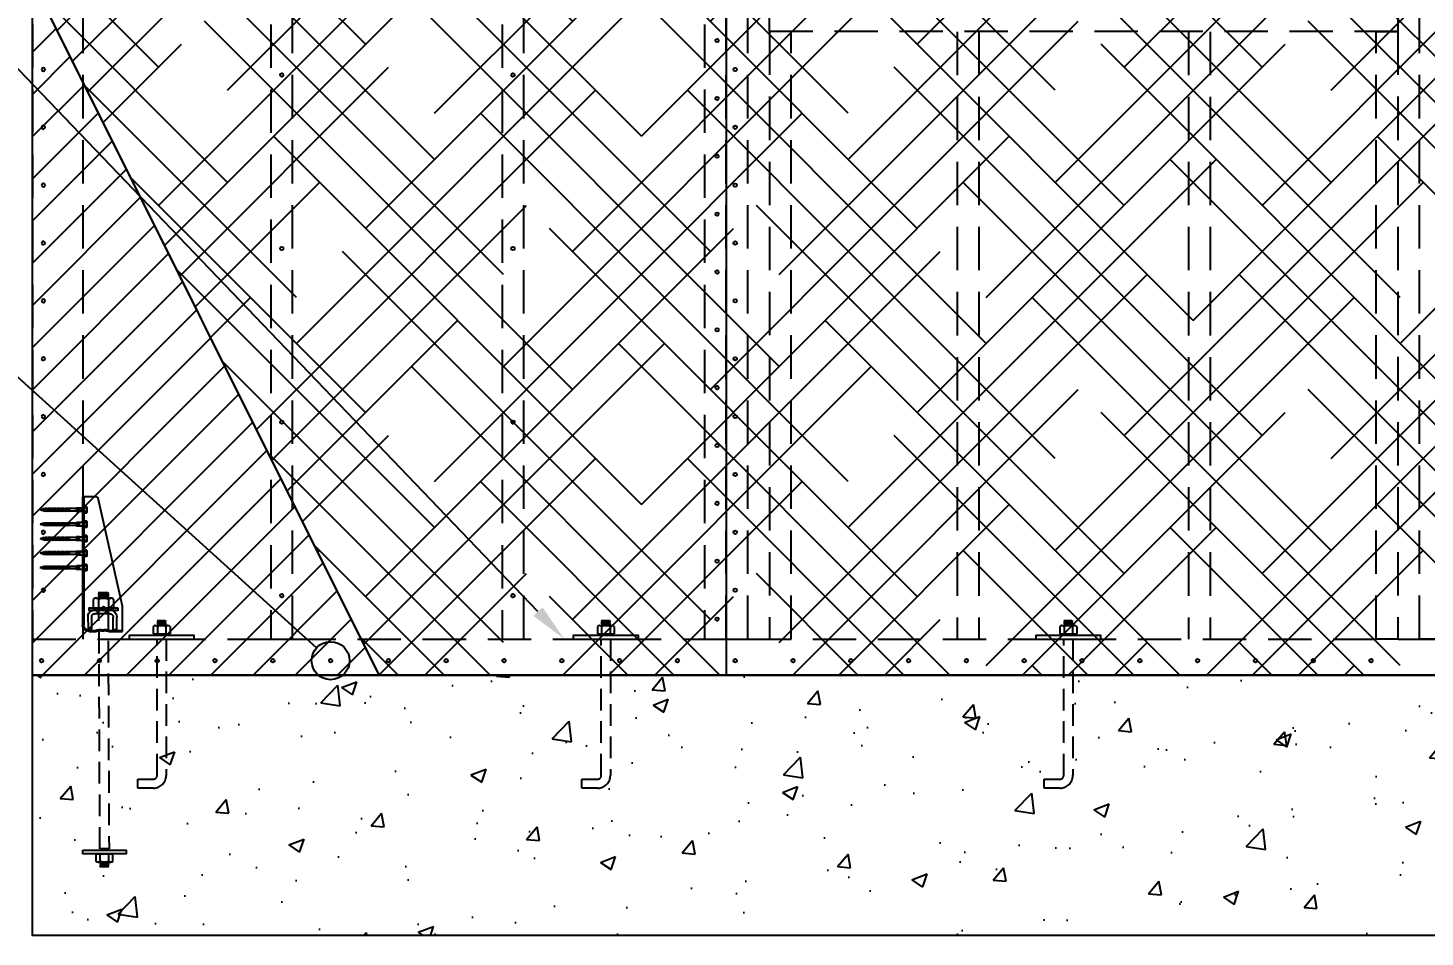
# Model space of a CAD drawing. Header units: inches. Extents: x -16404 to 14624, y -1591 to 16152.
# Drawn here: x 2851 to 2947.7, y 6090 to 6152.8 of the extents above; entities that cross this region are included whole.
import ezdxf
from ezdxf import colors
from ezdxf.entities.mleader import LeaderData, LeaderLine
from ezdxf.math import Vec2, Vec3

# ---------------------------------------------------------------- set-up
doc = ezdxf.new("R2010")
doc.units = ezdxf.units.IN
doc.header["$LTSCALE"] = 24
doc.header["$MEASUREMENT"] = 0
for name, pattern in [('HIDDEN2', [0.1875, 0.125, -0.0625]), ('HIDDEN4', [0.09375, 0.0625, -0.03125]), ('HIDDEN8', [0.04625, 0.03125, -0.015])]:
    doc.linetypes.add(name, pattern=pattern)
doc.layers.get('0').update_dxf_attribs({"linetype": 'CONTINUOUS'})
for name, color, linetype, plot in [('DESIGNER COMMENTS', 221, 'CONTINUOUS', False), ('NON-PLOT', 253, 'CONTINUOUS', False), ('S-ANNO-NONPLOT', 253, 'CONTINUOUS', False)]:
    doc.layers.add(name, color=color, linetype=linetype, plot=plot)
for name, color, linetype in [('S-ANNO-NOTE', 4, 'CONTINUOUS'), ('S-BOLT', 2, 'CONTINUOUS'), ('S-CONC', 4, 'CONTINUOUS'), ('S-FASTENERS', 1, 'CONTINUOUS'), ('S-SIMPSON', 2, 'CONTINUOUS'), ('S-TYP DETAIL BLOCKS', 1, 'CONTINUOUS'), ('S-WOOD', 3, 'CONTINUOUS')]:
    doc.layers.add(name, color=color, linetype=linetype)
doc.layers.add('S-HATCH1', color=1, linetype='CONTINUOUS', transparency=0.5)
doc.layers.add('S-HATCH2', color=2, linetype='CONTINUOUS', transparency=0.5)
doc.styles.add('Arial', font='arial.ttf', dxfattribs={"width": 0.85})

# ---------------------------------------------------------------- blocks, each defined once
blk = doc.blocks.new('_Open90')
at = {"color": 0, "linetype": 'ByBlock', "lineweight": -2}
for p, q in [((-0.5, 0.5), (0, 0)), ((0, 0), (-1, 0)), ((0, 0), (-0.5, -0.5))]:
    blk.add_line(p, q, dxfattribs=at)
blk = doc.blocks.new('PHD2-R')
for p, q in [((0, 1.75), (1.667, 9.219)), ((1.784, 9.312), (2.75, 9.312)), ((2.675, 9.312), (2.675, 0.45)), ((2.75, 9.312), (2.75, 0.45)), ((0, 0), (0, 1.75)), ((0.375, 0.106), (0.375, 0.981)), ((0.625, 0.106), (0.625, 0.981)), ((0.875, 1.481), (1.914, 1.481)), ((0.875, 1.231), (1.914, 1.231)), ((1.04, 1.481), (1.04, 1.231)), ((1.71, 1.231), (1.71, 1.481)), ((2.128, 1.111), (2.125, 0.176)), ((2.397, 1.111), (2.375, 0.176)), ((0.94, 0.075), (0, 0.075)), ((0.937, 0), (0, 0)), ((0.375, 0.106), (0.625, 0.106)), ((0.937, 0), (0.96, 0.005)), ((0.944, 0.079), (0.984, 0.087)), ((0.96, 0.005), (0.999, 0.013)), ((0.986, 0.087), (1.04, 0.097)), ((0.999, 0.013), (1.053, 0.023)), ((1.043, 0.097), (1.111, 0.107)), ((1.053, 0.023), (1.121, 0.032)), ((1.114, 0.107), (1.193, 0.114)), ((1.121, 0.032), (1.199, 0.039)), ((1.197, 0.114), (1.279, 0.116)), ((1.199, 0.039), (1.281, 0.041)), ((1.469, 0.116), (1.281, 0.116)), ((1.469, 0.041), (1.281, 0.041)), ((1.469, 0.041), (1.551, 0.039)), ((1.471, 0.116), (1.553, 0.114)), ((1.551, 0.039), (1.629, 0.032)), ((1.557, 0.114), (1.635, 0.107)), ((1.629, 0.032), (1.697, 0.023)), ((1.639, 0.107), (1.707, 0.097)), ((1.697, 0.023), (1.751, 0.013)), ((1.71, 0.097), (1.764, 0.087)), ((1.751, 0.013), (1.79, 0.005)), ((1.766, 0.087), (1.805, 0.079)), ((1.813, 0.075), (1.79, 0.08)), ((1.79, 0.005), (1.79, 0.005)), ((1.79, 0.005), (1.813, 0)), ((2.3, 0.075), (1.81, 0.075)), ((1.813, 0), (1.81, 0)), ((2.3, 0), (1.813, 0)), ((2.125, 0.106), (2.125, 0.176)), ((2.125, 0.106), (2.375, 0.106)), ((2.375, 0.106), (2.375, 0.176))]:
    blk.add_line(p, q)
for radius in [0.125, 0.0312]:
    blk.add_circle((1.3, 1.575), radius)
for centre, radius, start, end in [((1.784, 9.192), 0.12, 90, 167.42106), ((0.875, 0.981), 0.5, 90, 180), ((0.875, 0.981), 0.25, 90, 180), ((1.914, 0.981), 0.5, 15.06193, 90), ((1.914, 0.981), 0.25, 31.31386, 90), ((2.3, 0.45), 0.375, 270, 0), ((2.3, 0.45), 0.45, 270, 0)]:
    blk.add_arc(centre, radius, start, end)
blk = doc.blocks.new('NUT-SM-THREADS-new')
for p, q in [((0.39, 1.44), (-0.5, 1.44)), ((-0.5, 1.44), (-0.39, 1.37)), ((-0.5, 1.31), (-0.39, 1.37)), ((0.5, 1.25), (-0.5, 1.31)), ((-0.5, 1.31), (-0.39, 1.25)), ((-0.39, 1.37), (0.39, 1.31)), ((0.5, 1.37), (-0.09, 1.41)), ((0.39, 1.44), (0.39, 1.44)), ((0.39, 1.44), (0.5, 1.37)), ((0.39, 1.31), (0.5, 1.37)), ((0.39, 1.31), (0.5, 1.25)), ((-0.94, 0.81), (-0.94, 0)), ((-0.94, 0), (-0.84, 0)), ((-0.84, 0), (0.84, 0)), ((-0.7, 0.94), (0.7, 0.94)), ((-0.5, 1.19), (-0.39, 1.25)), ((0.5, 1.12), (-0.5, 1.19)), ((-0.5, 1.19), (-0.39, 1.12)), ((-0.5, 1.06), (-0.39, 1.12)), ((0.5, 1), (-0.5, 1.06)), ((-0.5, 1.06), (-0.39, 1)), ((-0.5, 0.94), (-0.39, 1)), ((-0.47, 0.81), (-0.47, 0)), ((-0.39, 1.25), (0.39, 1.19)), ((-0.39, 1.12), (0.39, 1.06)), ((-0.39, 1), (0.39, 0.94)), ((0.39, 1.19), (0.5, 1.25)), ((0.39, 1.19), (0.5, 1.12)), ((0.39, 1.06), (0.5, 1.12)), ((0.39, 1.06), (0.5, 1)), ((0.39, 0.94), (0.5, 1)), ((0.47, 0.81), (0.47, 0)), ((0.84, 0), (0.94, 0)), ((0.94, 0.81), (0.94, 0))]:
    blk.add_line(p, q)
for centre, radius, start, end in [((-0.7, 0.65), 0.283, 33.8901, 146.1099), ((0, -0.01), 0.943, 60.1583, 119.8417), ((0.7, 0.65), 0.283, 33.8901, 146.1099)]:
    blk.add_arc(centre, radius, start, end)
blk = doc.blocks.new('NUT-w-WASHER-sm-new')
blk.add_lwpolyline([(1.36, 0.17), (-1.36, 0.17), (-1.36, 0), (1.36, 0)], close=True)
blk.add_blockref('NUT-SM-THREADS-new', (0, 0.17))
blk = doc.blocks.new('NUT-w-3in-WASHER-sm-new')
at = {"layer": 'S-SIMPSON'}
for p, q in [((0.245, 1.148), (-0.312, 1.148)), ((-0.312, 1.148), (-0.245, 1.109)), ((-0.312, 1.07), (-0.245, 1.109)), ((0.313, 1.031), (-0.312, 1.07)), ((-0.312, 1.07), (-0.245, 1.031)), ((-0.312, 0.992), (-0.245, 1.031)), ((0.313, 0.953), (-0.312, 0.992)), ((-0.312, 0.992), (-0.245, 0.953)), ((-0.245, 1.109), (0.245, 1.07)), ((-0.245, 1.031), (0.245, 0.992)), ((0.313, 1.109), (-0.055, 1.132)), ((0.245, 1.148), (0.245, 1.148)), ((0.245, 1.148), (0.313, 1.109)), ((0.245, 1.07), (0.313, 1.109)), ((0.245, 1.07), (0.313, 1.031)), ((0.245, 0.992), (0.313, 1.031)), ((0.245, 0.992), (0.313, 0.953)), ((-0.586, 0.758), (-0.586, 0.25)), ((-0.586, 0.25), (-0.527, 0.25)), ((-0.527, 0.25), (0.527, 0.25)), ((-0.439, 0.836), (0.44, 0.836)), ((-0.312, 0.914), (-0.245, 0.953)), ((0.313, 0.875), (-0.312, 0.914)), ((-0.312, 0.914), (-0.245, 0.875)), ((-0.312, 0.836), (-0.245, 0.875)), ((-0.293, 0.758), (-0.293, 0.25)), ((-0.245, 0.953), (0.245, 0.914)), ((-0.245, 0.875), (0.245, 0.836)), ((0.245, 0.914), (0.313, 0.953)), ((0.245, 0.914), (0.313, 0.875)), ((0.245, 0.836), (0.313, 0.875)), ((0.293, 0.758), (0.293, 0.25)), ((0.527, 0.25), (0.587, 0.25)), ((0.587, 0.758), (0.587, 0.25))]:
    blk.add_line(p, q, dxfattribs=at)
blk.add_lwpolyline([(-1.5, 0), (1.5, 0), (1.5, 0.25), (-1.5, 0.25)], close=True, dxfattribs=at)
for centre, radius, start, end in [((-0.44, 0.659), 0.177, 33.89006, 146.10994), ((0, 0.247), 0.589, 60.15828, 119.84172), ((0.44, 0.659), 0.177, 33.89006, 146.10994)]:
    blk.add_arc(centre, radius, start, end, dxfattribs=at)
blk = doc.blocks.new('*U427')
at = {"layer": 'S-WOOD', "color": 1}
blk.add_circle((0, 0), 0.119, dxfattribs=at)
blk = doc.blocks.new('*U428')
at = {"layer": 'S-WOOD', "color": 0, "linetype": 'ByBlock', "lineweight": -2, "transparency": 16777216}
for p in [(0, 40), (0, 36), (0, 32), (0, 28), (0, 24), (0, 20), (0, 16), (0, 12), (0, 8), (0, 4), (0, 0)]:
    blk.add_blockref('*U427', p, dxfattribs=at)
blk = doc.blocks.new('*U388')
at = {"layer": 'S-WOOD', "color": 1}
blk.add_circle((0, 0), 0.119, dxfattribs=at)
blk = doc.blocks.new('*U439')
at = {"layer": 'S-WOOD', "color": 0, "linetype": 'ByBlock', "lineweight": -2, "transparency": 16777216}
for p in [(0, 36), (0, 32), (0, 28), (0, 24), (0, 20), (0, 16), (0, 12), (0, 8), (0, 4), (0, 0)]:
    blk.add_blockref('*U388', p, dxfattribs=at)
blk = doc.blocks.new('SDS.25X3-f')
at = {"layer": 'S-SIMPSON'}
for p, q in [((0.26, 0.05), (-0.26, 0.05)), ((-0.26, 0.05), (-0.26, 0)), ((0.26, 0), (-0.26, 0)), ((-0.217, 0.224), (-0.217, 0.05)), ((0.162, 0.24), (-0.162, 0.24)), ((-0.108, 0.224), (-0.108, 0.05)), ((0.108, 0.224), (0.108, 0.05)), ((0.217, 0.224), (0.217, 0.05)), ((0.26, 0.05), (0.26, 0)), ((-0.126, -0.286), (-0.126, -0.5)), ((0.126, -0.286), (-0.126, -0.286)), ((0.128, -0.5), (-0.124, -0.5)), ((-0.087, -0.536), (-0.123, -0.5)), ((-0.087, -0.536), (-0.087, -1)), ((-0.087, -0.575), (-0.087, -1)), ((-0.082, -0.286), (-0.082, -0.5)), ((-0.019, -0.286), (-0.019, -0.5)), ((0.049, -0.286), (0.049, -0.5)), ((0.123, -0.5), (0.087, -0.536)), ((0.087, -0.532), (0.087, -1.05)), ((0.087, -0.532), (0.087, -1.05)), ((0.102, -0.286), (0.102, -0.5)), ((0.126, -0.286), (0.126, -0.5)), ((-0.087, -1.025), (-0.123, -1)), ((-0.123, -1.1), (0.087, -1.05)), ((-0.123, -1.1), (0.087, -1.05)), ((0.123, -1.056), (-0.123, -1.1)), ((0.123, -1.056), (-0.123, -1.1)), ((-0.087, -1.125), (-0.123, -1.1)), ((-0.087, -1.125), (-0.123, -1.1)), ((-0.123, -1.2), (0.087, -1.15)), ((-0.123, -1.2), (0.087, -1.15)), ((-0.123, -1.2), (0.087, -1.15)), ((0.123, -1.156), (-0.123, -1.2)), ((0.123, -1.156), (-0.123, -1.2)), ((0.123, -1.156), (-0.123, -1.2)), ((-0.087, -1.225), (-0.123, -1.2)), ((-0.087, -1.225), (-0.123, -1.2)), ((-0.087, -1.225), (-0.123, -1.2)), ((-0.123, -1.3), (0.087, -1.25)), ((-0.123, -1.3), (0.087, -1.25)), ((-0.123, -1.3), (0.087, -1.25)), ((0.123, -1.256), (-0.123, -1.3)), ((0.123, -1.256), (-0.123, -1.3)), ((0.123, -1.256), (-0.123, -1.3)), ((-0.087, -1.325), (-0.123, -1.3)), ((-0.087, -1.325), (-0.123, -1.3)), ((-0.087, -1.325), (-0.123, -1.3)), ((-0.123, -1.4), (0.087, -1.35)), ((-0.123, -1.4), (0.087, -1.35)), ((-0.123, -1.4), (0.087, -1.35)), ((-0.123, -1.4), (0.087, -1.35)), ((0.123, -1.356), (-0.123, -1.4)), ((0.123, -1.356), (-0.123, -1.4)), ((0.123, -1.356), (-0.123, -1.4)), ((0.123, -1.356), (-0.123, -1.4)), ((-0.087, -1.425), (-0.123, -1.4)), ((-0.087, -1.425), (-0.123, -1.4)), ((-0.087, -1.425), (-0.123, -1.4)), ((-0.087, -1.425), (-0.123, -1.4)), ((-0.123, -1.5), (0.087, -1.45)), ((-0.123, -1.5), (0.087, -1.45)), ((-0.123, -1.5), (0.087, -1.45)), ((-0.123, -1.5), (0.087, -1.45)), ((0.123, -1.456), (-0.123, -1.5)), ((0.123, -1.456), (-0.123, -1.5)), ((0.123, -1.456), (-0.123, -1.5)), ((0.123, -1.456), (-0.123, -1.5)), ((-0.087, -1.525), (-0.123, -1.5)), ((-0.087, -1.525), (-0.123, -1.5)), ((-0.087, -1.525), (-0.123, -1.5)), ((-0.087, -1.525), (-0.123, -1.5)), ((-0.087, -1.525), (-0.123, -1.5)), ((-0.123, -1.6), (0.087, -1.55)), ((-0.123, -1.6), (0.087, -1.55)), ((-0.123, -1.6), (0.087, -1.55)), ((-0.123, -1.6), (0.087, -1.55)), ((0.123, -1.556), (-0.123, -1.6)), ((0.123, -1.556), (-0.123, -1.6)), ((0.123, -1.556), (-0.123, -1.6)), ((0.123, -1.556), (-0.123, -1.6)), ((-0.087, -1.625), (-0.123, -1.6)), ((-0.087, -1.625), (-0.123, -1.6)), ((-0.087, -1.625), (-0.123, -1.6)), ((-0.087, -1.625), (-0.123, -1.6)), ((-0.123, -1.7), (0.087, -1.65)), ((-0.123, -1.7), (0.087, -1.65)), ((-0.123, -1.7), (0.087, -1.65)), ((-0.123, -1.7), (0.087, -1.65)), ((-0.123, -1.7), (0.087, -1.65)), ((0.123, -1.656), (-0.123, -1.7)), ((0.123, -1.656), (-0.123, -1.7)), ((0.123, -1.656), (-0.123, -1.7)), ((0.123, -1.656), (-0.123, -1.7)), ((0.123, -1.656), (-0.123, -1.7)), ((-0.087, -1.725), (-0.123, -1.7)), ((-0.087, -1.725), (-0.123, -1.7)), ((-0.087, -1.725), (-0.123, -1.7)), ((-0.087, -1.725), (-0.123, -1.7)), ((-0.087, -1.725), (-0.123, -1.7)), ((-0.123, -1.8), (0.087, -1.75)), ((-0.123, -1.8), (0.087, -1.75)), ((-0.123, -1.8), (0.087, -1.75)), ((-0.123, -1.8), (0.087, -1.75)), ((0.123, -1.756), (-0.123, -1.8)), ((0.123, -1.756), (-0.123, -1.8)), ((0.123, -1.756), (-0.123, -1.8)), ((0.123, -1.756), (-0.123, -1.8)), ((-0.087, -1.825), (-0.123, -1.8)), ((-0.087, -1.825), (-0.123, -1.8)), ((-0.087, -1.825), (-0.123, -1.8)), ((-0.087, -1.825), (-0.123, -1.8)), ((-0.123, -1.9), (0.087, -1.85)), ((-0.123, -1.9), (0.087, -1.85)), ((-0.123, -1.9), (0.087, -1.85)), ((-0.123, -1.9), (0.087, -1.85)), ((0.123, -1.856), (-0.123, -1.9)), ((0.123, -1.856), (-0.123, -1.9)), ((0.123, -1.856), (-0.123, -1.9)), ((0.123, -1.856), (-0.123, -1.9)), ((-0.087, -1.925), (-0.123, -1.9)), ((-0.087, -1.925), (-0.123, -1.9)), ((-0.087, -1.925), (-0.123, -1.9)), ((-0.087, -1.925), (-0.123, -1.9)), ((-0.087, -1.025), (0, -1.003)), ((-0.087, -1.025), (-0.087, -1.091)), ((-0.087, -1.025), (-0.087, -1.091)), ((-0.087, -1.025), (-0.087, -1.091)), ((-0.087, -1.025), (-0.087, -1.091)), ((-0.087, -1.025), (-0.087, -1.091)), ((-0.087, -1.025), (-0.087, -1.091)), ((-0.087, -1.025), (-0.087, -1.091)), ((-0.087, -1.025), (-0.087, -1.091)), ((-0.087, -1.125), (0.087, -1.082)), ((-0.087, -1.125), (0.087, -1.082)), ((-0.087, -1.125), (-0.087, -1.191)), ((-0.087, -1.125), (-0.087, -1.191)), ((-0.087, -1.125), (-0.087, -1.191)), ((-0.087, -1.125), (-0.087, -1.191)), ((-0.087, -1.125), (-0.087, -1.191)), ((-0.087, -1.125), (-0.087, -1.191)), ((-0.087, -1.125), (-0.087, -1.191)), ((-0.087, -1.225), (0.087, -1.182)), ((-0.087, -1.225), (0.087, -1.182)), ((-0.087, -1.225), (0.087, -1.182)), ((-0.087, -1.225), (-0.087, -1.291)), ((-0.087, -1.225), (-0.087, -1.291)), ((-0.087, -1.225), (-0.087, -1.291)), ((-0.087, -1.225), (-0.087, -1.291)), ((-0.087, -1.225), (-0.087, -1.291)), ((-0.087, -1.325), (0.087, -1.282)), ((-0.087, -1.325), (0.087, -1.282)), ((-0.087, -1.325), (0.087, -1.282)), ((-0.087, -1.325), (-0.087, -1.391)), ((-0.087, -1.325), (-0.087, -1.391)), ((-0.087, -1.325), (-0.087, -1.391)), ((-0.087, -1.325), (-0.087, -1.391)), ((-0.087, -1.325), (-0.087, -1.391)), ((-0.087, -1.325), (-0.087, -1.391)), ((-0.087, -1.325), (-0.087, -1.391)), ((-0.087, -1.325), (-0.087, -1.391)), ((-0.087, -1.425), (0.087, -1.382)), ((-0.087, -1.425), (0.087, -1.382)), ((-0.087, -1.425), (0.087, -1.382)), ((-0.087, -1.425), (0.087, -1.382)), ((-0.087, -1.425), (-0.087, -1.491)), ((-0.087, -1.425), (-0.087, -1.491)), ((-0.087, -1.425), (-0.087, -1.491)), ((-0.087, -1.425), (-0.087, -1.491)), ((-0.087, -1.425), (-0.087, -1.491)), ((-0.087, -1.425), (-0.087, -1.491)), ((-0.087, -1.525), (0.087, -1.482)), ((-0.087, -1.525), (0.087, -1.482)), ((-0.087, -1.525), (0.087, -1.482)), ((-0.087, -1.525), (0.087, -1.482)), ((-0.087, -1.525), (0, -1.503)), ((-0.087, -1.525), (-0.087, -1.591)), ((-0.087, -1.525), (-0.087, -1.591)), ((-0.087, -1.525), (-0.087, -1.591)), ((-0.087, -1.525), (-0.087, -1.591)), ((-0.087, -1.525), (-0.087, -1.591)), ((-0.087, -1.525), (-0.087, -1.591)), ((-0.087, -1.525), (-0.087, -1.591)), ((-0.087, -1.625), (0.087, -1.582)), ((-0.087, -1.625), (0.087, -1.582)), ((-0.087, -1.625), (0.087, -1.582)), ((-0.087, -1.625), (0.087, -1.582)), ((-0.087, -1.625), (-0.087, -1.691)), ((-0.087, -1.625), (-0.087, -1.691)), ((-0.087, -1.625), (-0.087, -1.691)), ((-0.087, -1.625), (-0.087, -1.691)), ((-0.087, -1.625), (-0.087, -1.691)), ((-0.087, -1.625), (-0.087, -1.691)), ((-0.087, -1.625), (-0.087, -1.691)), ((-0.087, -1.725), (0.087, -1.682)), ((-0.087, -1.725), (0.087, -1.682)), ((-0.087, -1.725), (0.087, -1.682)), ((-0.087, -1.725), (0.087, -1.682)), ((-0.087, -1.725), (0.087, -1.682)), ((-0.087, -1.725), (-0.087, -1.791)), ((-0.087, -1.725), (-0.087, -1.791)), ((-0.087, -1.725), (-0.087, -1.791)), ((-0.087, -1.725), (-0.087, -1.791)), ((-0.087, -1.825), (0.087, -1.782)), ((-0.087, -1.825), (0.087, -1.782)), ((-0.087, -1.825), (0.087, -1.782)), ((-0.087, -1.825), (0.087, -1.782)), ((-0.087, -1.825), (-0.087, -1.891)), ((-0.087, -1.825), (-0.087, -1.891)), ((-0.087, -1.825), (-0.087, -1.891)), ((-0.087, -1.825), (-0.087, -1.891)), ((-0.087, -1.825), (-0.087, -1.891)), ((-0.087, -1.825), (-0.087, -1.891)), ((-0.087, -1.925), (0.087, -1.882)), ((-0.087, -1.925), (0.087, -1.882)), ((-0.087, -1.925), (0.087, -1.882)), ((-0.087, -1.925), (0.087, -1.882)), ((-0.087, -1.925), (-0.087, -1.991)), ((-0.087, -1.925), (-0.087, -1.991)), ((-0.087, -1.925), (-0.087, -1.991)), ((-0.087, -1.925), (-0.087, -1.991)), ((0.087, -0.982), (0.087, -1.05)), ((0.087, -0.982), (0.087, -1.05)), ((0.087, -0.982), (0.087, -1.05)), ((0.087, -0.982), (0.087, -1.05)), ((0.087, -1.05), (0.123, -1.056)), ((0.087, -1.05), (0.123, -1.056)), ((0.087, -1.082), (0.123, -1.056)), ((0.087, -1.082), (0.123, -1.056)), ((0.087, -1.082), (0.087, -1.15)), ((0.087, -1.082), (0.087, -1.15)), ((0.087, -1.082), (0.087, -1.15)), ((0.087, -1.082), (0.087, -1.15)), ((0.087, -1.082), (0.087, -1.15)), ((0.087, -1.082), (0.087, -1.15)), ((0.087, -1.082), (0.087, -1.15)), ((0.087, -1.15), (0.123, -1.156)), ((0.087, -1.15), (0.123, -1.156)), ((0.087, -1.15), (0.123, -1.156)), ((0.087, -1.182), (0.123, -1.156)), ((0.087, -1.182), (0.123, -1.156)), ((0.087, -1.182), (0.123, -1.156)), ((0.087, -1.182), (0.087, -1.25)), ((0.087, -1.182), (0.087, -1.25)), ((0.087, -1.182), (0.087, -1.25)), ((0.087, -1.182), (0.087, -1.25)), ((0.087, -1.182), (0.087, -1.25)), ((0.087, -1.25), (0.123, -1.256)), ((0.087, -1.25), (0.123, -1.256)), ((0.087, -1.25), (0.123, -1.256)), ((0.087, -1.282), (0.123, -1.256)), ((0.087, -1.282), (0.123, -1.256)), ((0.087, -1.282), (0.123, -1.256)), ((0.087, -1.282), (0.087, -1.35)), ((0.087, -1.282), (0.087, -1.35)), ((0.087, -1.282), (0.087, -1.35)), ((0.087, -1.282), (0.087, -1.35)), ((0.087, -1.282), (0.087, -1.35)), ((0.087, -1.282), (0.087, -1.35)), ((0.087, -1.282), (0.087, -1.35)), ((0.087, -1.282), (0.087, -1.35)), ((0.087, -1.35), (0.123, -1.356)), ((0.087, -1.35), (0.123, -1.356)), ((0.087, -1.35), (0.123, -1.356)), ((0.087, -1.35), (0.123, -1.356)), ((0.087, -1.382), (0.123, -1.356)), ((0.087, -1.382), (0.123, -1.356)), ((0.087, -1.382), (0.123, -1.356)), ((0.087, -1.382), (0.123, -1.356)), ((0.087, -1.382), (0.087, -1.45)), ((0.087, -1.382), (0.087, -1.45)), ((0.087, -1.382), (0.087, -1.45)), ((0.087, -1.382), (0.087, -1.45)), ((0.087, -1.382), (0.087, -1.45)), ((0.087, -1.382), (0.087, -1.45)), ((0.087, -1.45), (0.123, -1.456)), ((0.087, -1.45), (0.123, -1.456)), ((0.087, -1.45), (0.123, -1.456)), ((0.087, -1.45), (0.123, -1.456)), ((0.087, -1.482), (0.123, -1.456)), ((0.087, -1.482), (0.123, -1.456)), ((0.087, -1.482), (0.123, -1.456)), ((0.087, -1.482), (0.123, -1.456)), ((0.087, -1.482), (0.087, -1.55)), ((0.087, -1.482), (0.087, -1.55)), ((0.087, -1.482), (0.087, -1.55)), ((0.087, -1.482), (0.087, -1.55)), ((0.087, -1.482), (0.087, -1.55)), ((0.087, -1.482), (0.087, -1.55)), ((0.087, -1.482), (0.087, -1.55)), ((0.087, -1.55), (0.123, -1.556)), ((0.087, -1.55), (0.123, -1.556)), ((0.087, -1.55), (0.123, -1.556)), ((0.087, -1.55), (0.123, -1.556)), ((0.087, -1.582), (0.123, -1.556)), ((0.087, -1.582), (0.123, -1.556)), ((0.087, -1.582), (0.123, -1.556)), ((0.087, -1.582), (0.123, -1.556)), ((0.087, -1.582), (0.087, -1.65)), ((0.087, -1.582), (0.087, -1.65)), ((0.087, -1.582), (0.087, -1.65)), ((0.087, -1.582), (0.087, -1.65)), ((0.087, -1.582), (0.087, -1.65)), ((0.087, -1.582), (0.087, -1.65)), ((0.087, -1.582), (0.087, -1.65)), ((0.087, -1.65), (0.123, -1.656)), ((0.087, -1.65), (0.123, -1.656)), ((0.087, -1.65), (0.123, -1.656)), ((0.087, -1.65), (0.123, -1.656)), ((0.087, -1.65), (0.123, -1.656)), ((0.087, -1.682), (0.123, -1.656)), ((0.087, -1.682), (0.123, -1.656)), ((0.087, -1.682), (0.123, -1.656)), ((0.087, -1.682), (0.123, -1.656)), ((0.087, -1.682), (0.123, -1.656)), ((0.087, -1.682), (0.087, -1.75)), ((0.087, -1.682), (0.087, -1.75)), ((0.087, -1.682), (0.087, -1.75)), ((0.087, -1.682), (0.087, -1.75)), ((0.087, -1.75), (0.123, -1.756)), ((0.087, -1.75), (0.123, -1.756)), ((0.087, -1.75), (0.123, -1.756)), ((0.087, -1.75), (0.123, -1.756)), ((0.087, -1.782), (0.123, -1.756)), ((0.087, -1.782), (0.123, -1.756)), ((0.087, -1.782), (0.123, -1.756)), ((0.087, -1.782), (0.123, -1.756)), ((0.087, -1.782), (0.087, -1.85)), ((0.087, -1.782), (0.087, -1.85)), ((0.087, -1.782), (0.087, -1.85)), ((0.087, -1.782), (0.087, -1.85)), ((0.087, -1.782), (0.087, -1.85)), ((0.087, -1.782), (0.087, -1.85)), ((0.087, -1.85), (0.123, -1.856)), ((0.087, -1.85), (0.123, -1.856)), ((0.087, -1.85), (0.123, -1.856)), ((0.087, -1.85), (0.123, -1.856)), ((0.087, -1.882), (0.123, -1.856)), ((0.087, -1.882), (0.123, -1.856)), ((0.087, -1.882), (0.123, -1.856)), ((0.087, -1.882), (0.123, -1.856)), ((0.087, -1.882), (0.087, -1.95)), ((0.087, -1.882), (0.087, -1.95)), ((0.087, -1.882), (0.087, -1.95)), ((0.087, -1.882), (0.087, -1.95)), ((-0.123, -2), (0.087, -1.95)), ((-0.123, -2), (0.087, -1.95)), ((-0.123, -2), (0.087, -1.95)), ((-0.123, -2), (0.087, -1.95)), ((0.123, -1.956), (-0.123, -2)), ((0.123, -1.956), (-0.123, -2)), ((0.123, -1.956), (-0.123, -2)), ((0.123, -1.956), (-0.123, -2)), ((-0.087, -2.025), (-0.123, -2)), ((-0.087, -2.025), (-0.123, -2)), ((-0.087, -2.025), (-0.123, -2)), ((-0.087, -2.025), (-0.123, -2)), ((-0.123, -2.1), (0.087, -2.05)), ((-0.123, -2.1), (0.087, -2.05)), ((0.123, -2.056), (-0.123, -2.1)), ((0.123, -2.056), (-0.123, -2.1)), ((-0.087, -2.125), (-0.123, -2.1)), ((-0.087, -2.125), (-0.123, -2.1)), ((-0.123, -2.2), (0.087, -2.15)), ((-0.123, -2.2), (0.087, -2.15)), ((0.123, -2.156), (-0.123, -2.2)), ((0.123, -2.156), (-0.123, -2.2)), ((-0.087, -2.225), (-0.123, -2.2)), ((-0.087, -2.225), (-0.123, -2.2)), ((-0.123, -2.3), (0.087, -2.25)), ((0.123, -2.256), (-0.123, -2.3)), ((-0.087, -2.325), (-0.123, -2.3)), ((-0.123, -2.4), (0.087, -2.35)), ((0.123, -2.356), (-0.123, -2.4)), ((-0.087, -2.425), (-0.123, -2.4)), ((-0.123, -2.5), (0.087, -2.45)), ((0.123, -2.456), (-0.123, -2.5)), ((-0.087, -2.525), (-0.123, -2.5)), ((-0.123, -2.6), (0.079, -2.552)), ((0.074, -2.565), (-0.123, -2.6)), ((-0.087, -2.625), (-0.123, -2.6)), ((-0.123, -2.7), (0.042, -2.661)), ((0.04, -2.671), (-0.123, -2.7)), ((-0.087, -2.725), (-0.123, -2.7)), ((-0.093, -2.793), (0.018, -2.766)), ((0.017, -2.775), (-0.093, -2.793)), ((-0.058, -2.818), (-0.093, -2.793)), ((-0.087, -2.025), (0.087, -1.982)), ((-0.087, -2.025), (0.087, -1.982)), ((-0.087, -2.025), (0.087, -1.982)), ((-0.087, -2.025), (0.087, -1.982)), ((-0.087, -2.025), (-0.087, -2.091)), ((-0.087, -2.125), (0.087, -2.082)), ((-0.087, -2.125), (0.087, -2.082)), ((-0.087, -2.125), (-0.087, -2.191)), ((-0.087, -2.125), (-0.087, -2.191)), ((-0.087, -2.225), (0.087, -2.182)), ((-0.087, -2.225), (0.087, -2.182)), ((-0.087, -2.225), (-0.087, -2.291)), ((-0.087, -2.325), (0.087, -2.282)), ((-0.087, -2.325), (-0.087, -2.391)), ((-0.087, -2.425), (0.087, -2.382)), ((-0.087, -2.425), (-0.087, -2.491)), ((-0.087, -2.525), (0.087, -2.482)), ((-0.087, -2.525), (-0.087, -2.591)), ((-0.087, -2.625), (0.066, -2.587)), ((-0.087, -2.625), (-0.087, -2.691)), ((-0.087, -2.725), (0.033, -2.695)), ((-0.087, -2.725), (-0.067, -2.787)), ((-0.064, -2.886), (0.004, -2.87)), ((0.004, -2.877), (-0.064, -2.886)), ((-0.028, -2.91), (-0.064, -2.886)), ((-0.058, -2.818), (0.013, -2.8)), ((-0.058, -2.818), (-0.038, -2.88)), ((0.033, -2.895), (0, -3)), ((0.033, -2.895), (0.069, -2.87)), ((0.067, -2.786), (0.043, -2.865)), ((0.043, -2.865), (0.069, -2.87)), ((0.067, -2.786), (0.103, -2.761)), ((0.087, -2.724), (0.077, -2.757)), ((0.077, -2.757), (0.103, -2.761)), ((0.087, -1.95), (0.123, -1.956)), ((0.087, -1.95), (0.123, -1.956)), ((0.087, -1.95), (0.123, -1.956)), ((0.087, -1.95), (0.123, -1.956)), ((0.087, -1.982), (0.123, -1.956)), ((0.087, -1.982), (0.123, -1.956)), ((0.087, -1.982), (0.123, -1.956)), ((0.087, -1.982), (0.123, -1.956)), ((0.087, -1.982), (0.087, -2.05)), ((0.087, -2.05), (0.123, -2.056)), ((0.087, -2.05), (0.123, -2.056)), ((0.087, -2.082), (0.123, -2.056)), ((0.087, -2.082), (0.123, -2.056)), ((0.087, -2.082), (0.087, -2.15)), ((0.087, -2.082), (0.087, -2.15)), ((0.087, -2.15), (0.123, -2.156)), ((0.087, -2.15), (0.123, -2.156)), ((0.087, -2.182), (0.123, -2.156)), ((0.087, -2.182), (0.123, -2.156)), ((0.087, -2.182), (0.087, -2.25)), ((0.087, -2.25), (0.123, -2.256)), ((0.087, -2.282), (0.123, -2.256)), ((0.087, -2.282), (0.087, -2.35)), ((0.087, -2.35), (0.123, -2.356)), ((0.087, -2.382), (0.123, -2.356)), ((0.087, -2.382), (0.087, -2.45)), ((0.087, -2.45), (0.123, -2.456)), ((0.087, -2.482), (0.123, -2.456)), ((0.087, -2.482), (0.087, -2.55)), ((0.087, -2.55), (0.123, -2.556)), ((0.087, -2.582), (0.123, -2.556)), ((0.087, -2.582), (0.087, -2.65)), ((0.087, -2.65), (0.123, -2.656)), ((0.087, -2.682), (0.123, -2.656)), ((0.087, -2.682), (0.087, -2.724)), ((-0.028, -2.91), (0.002, -2.903)), ((-0.028, -2.91), (0, -3))]:
    blk.add_line(p, q, dxfattribs=at)
for points in [[(0, -0.5), (-0.126, -0.5)], [(-0.119, -0.031), (-0.119, -0.286)], [(0.123, -0.031), (0.123, -0.286)], [(0, -1.003), (0, -1), (-0.123, -1)]]:
    blk.add_lwpolyline(points, dxfattribs=at)
for centre, radius, start, end in [((-0.162, 0.138), 0.102, 57.79577, 122.20423), ((-0.15, -0.031), 0.0312, 0, 90), ((0, -0.143), 0.383, 73.57358, 106.42642), ((0.162, 0.138), 0.102, 57.79577, 122.20423), ((0.154, -0.031), 0.0312, 90, 180), ((1.159, -2.973), 1.159, 157.61471, 181.35638)]:
    blk.add_arc(centre, radius, start, end, dxfattribs=at)
blk = doc.blocks.new('*U166')
at = {"layer": 'S-FASTENERS'}
blk.add_blockref('SDS.25X3-f', (0, 0), dxfattribs=at)
blk = doc.blocks.new('*U385')
at = {"layer": 'S-WOOD', "color": 1}
blk.add_circle((0, 0), 0.119, dxfattribs=at)
blk = doc.blocks.new('*U386')
at = {"layer": 'S-WOOD', "color": 0, "linetype": 'ByBlock', "lineweight": -2, "transparency": 16777216}
for p in [(0, 36), (0, 32), (0, 28), (0, 24), (0, 20), (0, 16), (0, 12), (0, 8), (0, 4), (0, 0)]:
    blk.add_blockref('*U385', p, dxfattribs=at)
blk = doc.blocks.new('*U389')
at = {"layer": 'S-WOOD', "color": 1}
blk.add_circle((0, 0), 0.119, dxfattribs=at)
blk = doc.blocks.new('*U390')
at = {"layer": 'S-WOOD', "color": 0, "linetype": 'ByBlock', "lineweight": -2, "transparency": 16777216}
for p in [(0, 168), (0, 164), (0, 160), (0, 156), (0, 152), (0, 148), (0, 144), (0, 140), (0, 136), (0, 132), (0, 128), (0, 124), (0, 120), (0, 116), (0, 112), (0, 108), (0, 104), (0, 100), (0, 96), (0, 92), (0, 88), (0, 84), (0, 80), (0, 76)]:
    blk.add_blockref('*U389', p, dxfattribs=at)
blk = doc.blocks.new('*U418')
at = {"layer": 'S-WOOD', "color": 1}
blk.add_circle((0, 0), 0.119, dxfattribs=at)
blk = doc.blocks.new('*U419')
at = {"layer": 'S-WOOD', "color": 0, "linetype": 'ByBlock', "lineweight": -2, "transparency": 16777216}
for p in [(0, 36), (0, 24), (0, 12), (0, 0)]:
    blk.add_blockref('*U418', p, dxfattribs=at)
blk = doc.blocks.new('*U412')
at = {"layer": 'S-WOOD', "color": 1}
blk.add_circle((0, 0), 0.119, dxfattribs=at)
blk = doc.blocks.new('*U413')
at = {"layer": 'S-WOOD', "color": 0, "linetype": 'ByBlock', "lineweight": -2, "transparency": 16777216}
for p in [(0, 36), (0, 24), (0, 12), (0, 0)]:
    blk.add_blockref('*U412', p, dxfattribs=at)
blk = doc.blocks.new('_DotBlank')
at = {"color": 0, "lineweight": -2}
blk.add_line((-0.5, 0), (-1, 0), dxfattribs=at)
blk.add_circle((0, 0), 0.5, dxfattribs=at)
blk = doc.blocks.new('Se_ALLOWABLE OPENINGS IN SHEAR WALL')
at = {"layer": 'S-HATCH1'}
h = blk.add_hatch(dxfattribs=at)
h.set_pattern_fill('HOUND', color=252, scale=36, angle=45, style=0)
h.set_pattern_definition([(45, (-3139.5608, -15.0039), (4.7729708, 7.9549513), [36, -18]), (135, (-3139.5608, -15.0039), (4.7729708, -7.9549513), [36, -18])])
h.paths.add_polyline_path([(89.48646, 216.05921), (65.48646, 168.0592), (65.48646, 144.05921), (89.48646, 96.05921), (210.97713, 96.05921), (234.97713, 144.05921), (234.97713, 168.0592), (210.97713, 216.05921)])
h.paths.add_polyline_path([(161.47712, 180.05919), (161.47712, 143.55921), (114.98646, 143.55921), (114.98646, 180.05919)], flags=16)
h.paths.add_polyline_path([(212.22712, 168.99307), (222.60213, 168.99307), (222.60213, 154.99307), (212.22712, 154.99307)], flags=16)
h.paths.add_polyline_path([(183.97713, 130.99306), (189.97713, 130.99306), (189.97713, 124.99306), (183.97713, 124.99306)], flags=16)
h = blk.add_hatch(dxfattribs=at)
h.set_pattern_fill('ANSI31', color=256, scale=16.5, style=0)
h.set_pattern_definition([(45, (-3153.694, -26), (-1.4584077, 1.4584077), [])])
h.paths.add_polyline_path([(65.48646, 144.05921), (89.48646, 96.05921), (65.48646, 96.05922)])
at = {"layer": 'S-HATCH2'}
h = blk.add_hatch(dxfattribs=at)
h.set_pattern_fill('AR-CONC', color=256, scale=1.5, style=0)
h.set_pattern_definition([(50, (-6123.442, -3194.638), (10.758903, -0.941282), [1.125, -12.375]), (355, (-6123.442, -3194.638), (-2.08127, 11.282882), [0.9, -9.9]), (100.45144, (-6122.545, -3194.716), (8.677633, 10.3416), [0.956103, -10.517132]), (46.1842, (-6123.442, -3191.638), (16.00862, -2.48279), [1.6875, -18.5625]), (96.63564, (-6122.108, -3191.845), (14.01993, 14.61178), [1.434155, -15.775706]), (351.18416, (-6123.442, -3191.638), (14.01993, 14.61178), [1.35, -14.85]), (21, (-6121.942, -3192.388), (8.953606, -6.039283), [1.125, -12.375]), (326, (-6121.942, -3192.388), (3.64973, 10.87725), [0.9, -9.9]), (71.45144, (-6121.195, -3192.891), (12.603336, 4.837967), [0.956103, -10.517132]), (37.5, (-6123.4416, -3194.638), (0.1823978, 4.9934078), [0, -9.78, 0, -10.05, 0, -9.9375]), (7.5, (-6123.4416, -3194.638), (3.946043, 5.9161757), [0, -5.73, 0, -9.555, 0, -3.7875]), (327.5, (-6126.7866, -3194.638), (8.0073365, -0.338323), [0, -3.75, 0, -11.7, 0, -15.525]), (317.5, (-6128.2866, -3194.638), (8.7477925, 1.501575), [0, -4.875, 0, -7.77, 0, -11.025])])
h.paths.add_polyline_path([(65.48646, 96.05921), (234.97713, 96.05921), (234.97713, 78.05921), (65.48646, 78.05921)])
at = {"layer": 'NON-PLOT'}
blk.add_lwpolyline([(210.97713, 96.05921), (89.48646, 96.05921), (65.48646, 144.05921), (65.48646, 168.0592), (89.48646, 216.05921), (210.97713, 216.05921), (234.97713, 168.0592), (234.97713, 144.05921)], close=True, dxfattribs=at)
at = {"layer": 'S-ANNO-NONPLOT', "linetype": 'ByBlock'}
blk.add_lwpolyline([(65.48646, 96.05921), (234.97713, 96.05921), (234.97713, 78.05921), (65.48646, 78.05921)], close=True, dxfattribs=at)
at = {"layer": 'S-ANNO-NOTE', "linetype": 'HIDDEN8', "const_width": 0.128}
blk.add_lwpolyline([(65.48646, 144.05921), (89.48646, 96.05921), (65.48646, 96.05922)], close=True, dxfattribs=at)
at = {"layer": 'S-BOLT', "linetype": 'HIDDEN4'}
blk.add_lwpolyline([(70.15096, 84.05921), (70.08175, 100.68421), (70.71254, 100.68421), (70.78175, 84.05921)], close=True, dxfattribs=at)
at = {"layer": 'S-BOLT'}
for points in [[(72.17153, 98.55921), (76.67153, 98.55921), (76.67153, 98.80921), (72.17153, 98.80921)], [(102.91255, 98.55921), (107.41255, 98.55921), (107.41255, 98.80921), (102.91255, 98.80921)], [(134.91255, 98.55921), (139.41255, 98.55921), (139.41255, 98.80921), (134.91255, 98.80921)]]:
    blk.add_lwpolyline(points, close=True, dxfattribs=at)
at = {"layer": 'S-BOLT', "linetype": 'HIDDEN4'}
for points in [[(72.76528, 88.87171), (73.85903, 88.87171, 0.41421356), (74.10903, 89.12171), (74.10903, 98.55921), (74.73403, 98.55921), (74.73403, 89.12171, -0.41421356), (73.85903, 88.24671), (72.76528, 88.24671)], [(103.5063, 88.87171), (104.60005, 88.87171, 0.41421356), (104.85005, 89.12171), (104.85005, 98.55921), (105.47505, 98.55921), (105.47505, 89.12171, -0.41421356), (104.60005, 88.24671), (103.5063, 88.24671)], [(135.5063, 88.87171), (136.60005, 88.87171, 0.41421356), (136.85005, 89.12171), (136.85005, 98.55921), (137.47505, 98.55921), (137.47505, 89.12171, -0.41421356), (136.60005, 88.24671), (135.5063, 88.24671)]]:
    blk.add_lwpolyline(points, format="xyb", close=True, dxfattribs=at)
at = {"layer": 'S-CONC', "color": 3}
blk.add_lwpolyline([(65.48646, 96.05921), (234.97713, 96.05921)], dxfattribs=at)
at = {"layer": 'S-WOOD', "linetype": 'HIDDEN2'}
for p, q in [((129.48024, 140.55299), (129.48024, 98.55921)), ((130.98335, 140.55299), (130.98335, 98.55921)), ((145.48024, 140.55299), (145.48024, 98.55921)), ((146.98335, 140.55299), (146.98335, 98.55921))]:
    blk.add_line(p, q, dxfattribs=at)
for points in [[(65.48646, 213.05921), (65.48646, 98.55921), (68.98646, 98.55921), (68.98646, 213.05921)], [(81.98646, 213.05921), (81.98646, 98.55921), (83.48646, 98.55921), (83.48646, 213.05921)], [(97.98646, 213.05921), (97.98646, 98.55921), (99.48646, 98.55921), (99.48646, 213.05921)], [(111.98646, 213.05921), (111.98646, 98.55921), (113.48646, 98.55921), (113.48646, 213.05921)], [(113.48646, 213.05921), (113.48646, 98.55921), (114.98646, 98.55921), (114.98646, 213.05921)], [(162.97712, 213.05921), (162.97712, 98.55921), (161.47712, 98.55921), (161.47712, 213.05921)], [(116.48646, 143.55921), (159.97712, 143.55921), (159.97712, 140.55921), (116.48646, 140.55921)], [(116.48646, 140.55921), (116.48646, 98.55921), (117.98646, 98.55921), (117.98646, 140.55921)], [(159.97712, 140.55921), (159.97712, 98.55921), (158.47712, 98.55921), (158.47712, 140.55921)]]:
    blk.add_lwpolyline(points, close=True, dxfattribs=at)
at = {"layer": 'S-WOOD', "color": 4}
for points in [[(65.48646, 192.05921), (113.48646, 192.05921), (113.48646, 96.05921), (65.48646, 96.05921)], [(162.97712, 143.55921), (113.48646, 143.55921), (113.48646, 96.05921), (162.97712, 96.05921)]]:
    blk.add_lwpolyline(points, close=True, dxfattribs=at)
at = {"layer": 'S-WOOD', "linetype": 'HIDDEN2'}
blk.add_lwpolyline([(65.48646, 98.55921), (234.97712, 98.55921)], dxfattribs=at)
at = {"layer": 'S-BOLT'}
for name, p, xscale, yscale, zscale in [('NUT-w-WASHER-sm-new', (70.39608, 100.55521), 0.75, 0.75, 0.75), ('NUT-SM-THREADS-new', (74.42153, 98.91338), 0.625, 0.625, 0.625), ('NUT-SM-THREADS-new', (105.16255, 98.91338), 0.625, 0.625, 0.625), ('NUT-SM-THREADS-new', (137.16255, 98.91338), 0.625, 0.625, 0.625)]:
    blk.add_blockref(name, p, dxfattribs=dict(at, xscale=xscale, yscale=yscale, zscale=zscale))
at = {"layer": 'S-BOLT', "xscale": -1, "rotation": 180}
blk.add_blockref('NUT-w-3in-WASHER-sm-new', (70.46636, 83.95504), dxfattribs=at)
at = {"layer": 'S-SIMPSON', "color": 3, "linetype": 'Continuous', "xscale": -1}
blk.add_blockref('PHD2-R', (71.70278, 99.07796), dxfattribs=at)
at = {"layer": 'S-SIMPSON', "rotation": 270}
for p in [(69.02778, 107.48874), (69.02778, 106.48874), (69.02778, 105.48874), (69.02778, 104.48874), (69.02778, 103.48874)]:
    blk.add_blockref('*U166', p, dxfattribs=at)
at = {"layer": 'S-WOOD', "xscale": -1}
blk.add_blockref('*U386', (66.23646, 101.93871), dxfattribs=at)
at = {"layer": 'S-WOOD'}
for name, p in [('*U428', (112.86146, 99.93871)), ('*U439', (114.11146, 101.93871)), ('*U413', (82.73646, 101.55921)), ('*U419', (98.73646, 101.55921))]:
    blk.add_blockref(name, p, dxfattribs=at)
at = {"layer": 'S-WOOD', "rotation": 90}
blk.add_blockref('*U390', (234.11519, 97.05921), dxfattribs=at)
at = {"layer": 'S-ANNO-NOTE'}
ml = blk.add_multileader_mtext('Standard', dxfattribs=at)
ml.set_content('{\\C256;SILL PLATE w/ H.D.G ANCHOR BOLTS PER SHEAR WALL SCHEDULE, TYP}', color=4, style='Arial')
ml.set_leader_properties(color=2)
ml.build(insert=Vec2(0, 0))
ml.multileader.update_dxf_attribs({"dogleg_length": 0.36, "arrow_head_size": 2.625, "scale": 24})
ctx = ml.context
ctx.base_point, ctx.scale, ctx.char_height, ctx.arrow_head_size, ctx.landing_gap_size, ctx.plane_origin = Vec3(10.60316, 158.06377), 24, 2.25, 2.625, 2.16, Vec3(144.05863, 352.39403)
ctx.text_align_type = 2
notes = []
notes.append((ctx, [(0, (1, 1, 0), (45.20563, 158.06377), (-1, 0), 3, [(0, [(102.28398, 98.55921)], 0, [])])]))
ctx.mtext.insert, ctx.mtext.width, ctx.mtext.alignment, ctx.mtext.flow_direction = Vec3(40.04563, 159.41132), 32.336781, 3, 5
ml = blk.add_multileader_mtext('Standard', dxfattribs=at)
ml.set_content('{\\C256;H.D.G. EDGE NAILING (E.N.) AT SILL OR E.N. AT SOLE PLATE, TYP}', color=4, style='Arial')
ml.set_leader_properties(color=2)
ml.set_arrow_properties(name='DOTBLANK')
ml.build(insert=Vec2(0, 0))
ml.multileader.update_dxf_attribs({"dogleg_length": 0.36, "arrow_head_size": 2.625, "scale": 24})
ctx = ml.context
ctx.base_point, ctx.scale, ctx.char_height, ctx.arrow_head_size, ctx.landing_gap_size, ctx.plane_origin = Vec3(10.22092, 134.06173), 24, 2.25, 2.625, 2.16, Vec3(117.86309, 364.39403)
ctx.text_align_type = 2
notes.append((ctx, [(1, (1, 1, 0), (45.20563, 134.06173), (-1, 0), 3, [(0, [(86.11519, 97.05921)], 0, [])])]))
ctx.mtext.insert, ctx.mtext.width, ctx.mtext.defined_height, ctx.mtext.alignment, ctx.mtext.flow_direction = Vec3(40.04563, 135.40928), 32.0734575, 7.54853, 3, 5
ml = blk.add_multileader_mtext('Standard', dxfattribs=at)
ml.set_content('\\A1;OPENING PER B/-', color=4, style='Arial')
ml.set_leader_properties(color=2)
ml.build(insert=Vec2(0, 0))
ml.multileader.update_dxf_attribs({"dogleg_length": 0.36, "arrow_head_size": 2.625, "scale": 24})
ctx = ml.context
ctx.base_point, ctx.scale, ctx.char_height, ctx.arrow_head_size, ctx.landing_gap_size, ctx.plane_origin = Vec3(135.0322, 66.05921), 24, 2.25, 2.625, 2.16, Vec3(168.16219, 364.39403)
ctx.text_align_type = 2
notes.append((ctx, [(1, (1, 1, 0), (164.85343, 66.05921), (-1, 0), 3, [(0, [(186.97713, 124.99306)], 0, [])])]))
ctx.mtext.insert, ctx.mtext.width, ctx.mtext.alignment, ctx.mtext.flow_direction = Vec3(159.69343, 67.20339), 29.1952484, 3, 5
for ctx, leaders in notes:
    for number, flags, end, landing, length, lines in leaders:
        leader = LeaderData()
        leader.index, (leader.has_last_leader_line, leader.has_dogleg_vector, leader.attachment_direction) = number, flags
        leader.last_leader_point, leader.dogleg_vector, leader.dogleg_length = Vec3(end), Vec3(landing), length
        for number, points, colour, breaks in lines:
            line = LeaderLine()
            line.index, line.vertices, line.color, line.breaks = number, Vec3.list(points), colors.encode_raw_color(colour), breaks
            leader.lines.append(line)
        ctx.leaders.append(leader)

msp = doc.modelspace()

# ---------------------------------------------------------------- leaders
at = {"layer": 'DESIGNER COMMENTS'}
ml = msp.add_multileader_mtext('Standard', dxfattribs=at)
ml.set_content('\\A1;{\\L\\C256;IMPORTANT DESIGNER NOTE:\\l IF YOUR LEDGER DOES NOT ALLOW FOR THE FULL DEPTH OF NAILS SPECIFIED IN THIS CHART.  USE THE CHART TO THE RIGHT AND APPLY ALLOWABLE LOAD REDUCTION FACTOR (REF. PG. 22 OF SIMPSON CATALOG C-C-2019)}', color=4, style='Arial')
ml.set_leader_properties(color=256)
ml.set_arrow_properties(name='OPEN90')
ml.build(insert=Vec2(0, 0))
ml.multileader.update_dxf_attribs({"dogleg_length": 0.36, "arrow_head_size": 5.25, "scale": 48})
ctx = ml.context
ctx.base_point, ctx.scale, ctx.char_height, ctx.arrow_head_size, ctx.landing_gap_size, ctx.plane_origin = Vec3(1680.51869, 7333.32569), 48, 6, 5.25, 4.32, Vec3(1871.4428, 7581.29725)
notes = []
notes.append((ctx, [(0, (0, 0, 0), (0, 0), (1, 0), 1, [])]))
ctx.mtext.insert, ctx.mtext.width, ctx.mtext.defined_height, ctx.mtext.flow_direction = Vec3(1684.83869, 7337.20768), 143.1324041, 28.50097, 5
for ctx, leaders in notes:
    for number, flags, end, landing, length, lines in leaders:
        leader = LeaderData()
        leader.index, (leader.has_last_leader_line, leader.has_dogleg_vector, leader.attachment_direction) = number, flags
        leader.last_leader_point, leader.dogleg_vector, leader.dogleg_length = Vec3(end), Vec3(landing), length
        for number, points, colour, breaks in lines:
            line = LeaderLine()
            line.index, line.vertices, line.color, line.breaks = number, Vec3.list(points), colors.encode_raw_color(colour), breaks
            leader.lines.append(line)
        ctx.leaders.append(leader)

# ---------------------------------------------------------------- next in the draw order: block references
at = {"layer": 'S-TYP DETAIL BLOCKS'}
msp.add_blockref('Se_ALLOWABLE OPENINGS IN SHEAR WALL', (2785.85768, 6012), dxfattribs=at)

# ---------------------------------------------------------------- next in the draw order: leaders
at = {"layer": 'DESIGNER COMMENTS'}
ml = msp.add_multileader_mtext('Standard', dxfattribs=at)
ml.set_content('\\A1;{\\L\\C256;IMPORTANT DESIGNER NOTE:\\l IF YOUR LEDGER DOES NOT ALLOW FOR THE FULL DEPTH OF NAILS SPECIFIED IN THIS CHART.  USE THE CHART TO THE RIGHT AND APPLY ALLOWABLE LOAD REDUCTION FACTOR (REF. PG. 22 OF SIMPSON CATALOG C-C-2019)}', color=4, style='Arial')
ml.set_leader_properties(color=256)
ml.set_arrow_properties(name='OPEN90')
ml.build(insert=Vec2(0, 0))
ml.multileader.update_dxf_attribs({"dogleg_length": 0.36, "arrow_head_size": 5.25, "scale": 48})
ctx = ml.context
ctx.base_point, ctx.scale, ctx.char_height, ctx.arrow_head_size, ctx.landing_gap_size, ctx.plane_origin = Vec3(7749.57679, 7516.2281), 48, 6, 5.25, 4.32, Vec3(7940.50091, 7764.19966)
notes = []
notes.append((ctx, [(0, (0, 0, 0), (0, 0), (1, 0), 1, [])]))
ctx.mtext.insert, ctx.mtext.width, ctx.mtext.defined_height, ctx.mtext.flow_direction = Vec3(7753.89679, 7520.11009), 143.1324041, 28.50097, 5
for ctx, leaders in notes:
    for number, flags, end, landing, length, lines in leaders:
        leader = LeaderData()
        leader.index, (leader.has_last_leader_line, leader.has_dogleg_vector, leader.attachment_direction) = number, flags
        leader.last_leader_point, leader.dogleg_vector, leader.dogleg_length = Vec3(end), Vec3(landing), length
        for number, points, colour, breaks in lines:
            line = LeaderLine()
            line.index, line.vertices, line.color, line.breaks = number, Vec3.list(points), colors.encode_raw_color(colour), breaks
            leader.lines.append(line)
        ctx.leaders.append(leader)

doc.saveas('drawing.dxf')
